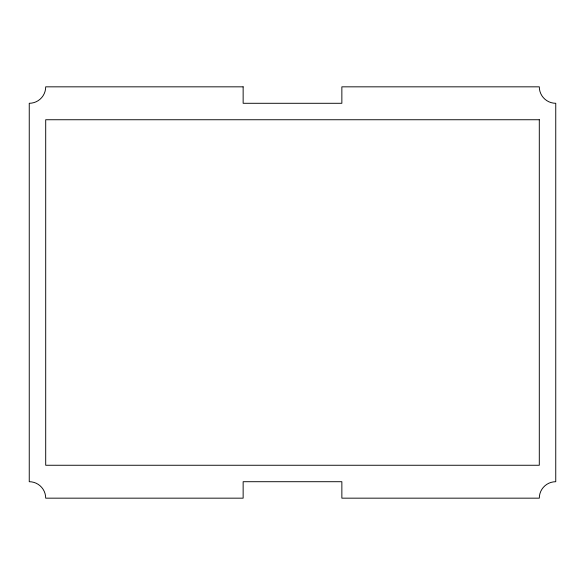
<?xml version="1.0" encoding="UTF-8"?>
<svg xmlns="http://www.w3.org/2000/svg" width="585" height="585" viewBox="0 0 585 585"><rect width="100%" height="100%" fill="white"/><g stroke="black" fill="none" stroke-linecap="round" stroke-linejoin="round"><path stroke-width="0.88" d="M243.141 86.836L45.703 86.836A16.453 16.453 0 0 1 29.25 103.289L29.25 481.711A16.453 16.453 0 0 1 45.703 498.164L243.141 498.164L243.141 481.711L341.859 481.711L341.859 498.164L539.297 498.164A16.453 16.453 0 0 1 555.75 481.711L555.75 103.289A16.453 16.453 0 0 1 539.297 86.836L341.859 86.836L341.859 103.289L243.141 103.289L243.141 86.836M539.297 119.742L45.703 119.742L45.703 465.258L539.297 465.258L539.297 119.742"/></g></svg>
